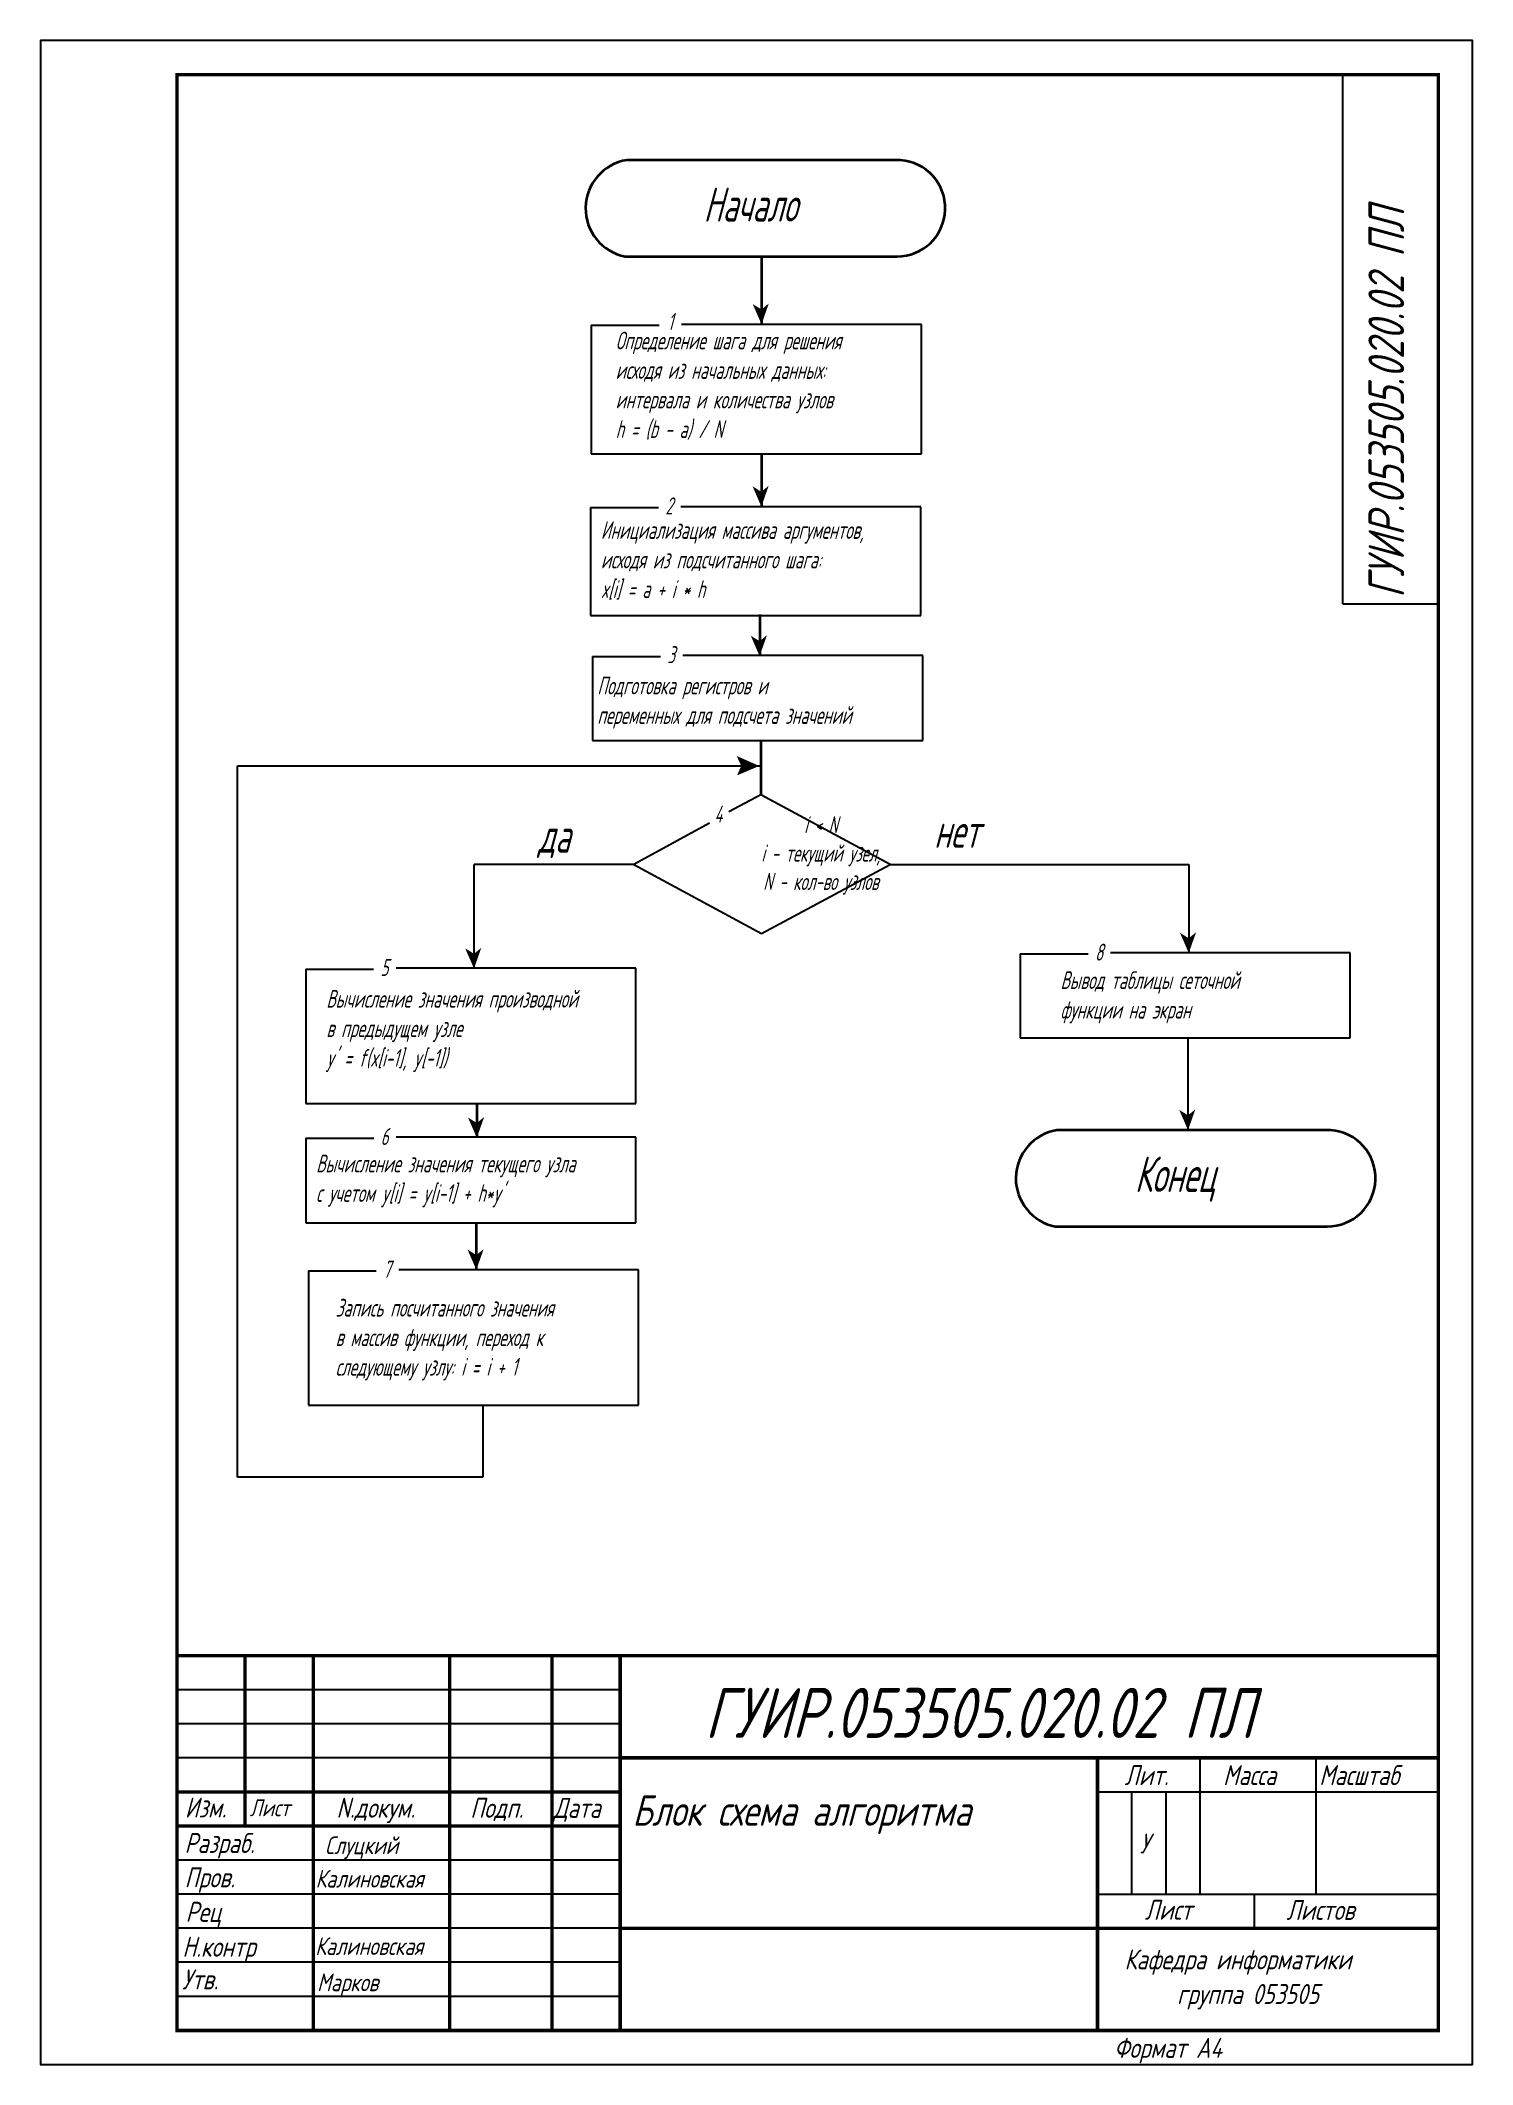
# Model space of a CAD drawing. Header units: millimetres. Extents: x -394 to 323, y 980 to 1397.
# Drawn here: x 113.1 to 323.1, y 1099.5 to 1396.5 of the extents above; entities outside this region: 1.
import ezdxf

# ---------------------------------------------------------------- set-up
doc = ezdxf.new("R2010")
doc.units = ezdxf.units.MM
doc.layers.add('Sensor', color=7, linetype='Continuous')
for name, color, linetype, lineweight in [('Линии', 7, 'Continuous', 20), ('Размер', 3, 'Continuous', 20), ('Текст', 7, 'Continuous', 25)]:
    doc.layers.add(name, color=color, linetype=linetype, lineweight=lineweight)
doc.styles.add('Размерный', font='romans.shx', dxfattribs={"width": 0.6, "oblique": 15, "height": 300})
doc.styles.add('стиль1', font='romans.shx', dxfattribs={"width": 0.75, "oblique": 15, "height": 3.5})

msp = doc.modelspace()

# ---------------------------------------------------------------- hatches: boundary and pattern name
at = {"layer": 'Размер', "linetype": 'ByBlock', "lineweight": 25, "ltscale": 8}
h = msp.add_hatch(color=7, dxfattribs=at)
h.dxf.hatch_style = 1
h.paths.add_polyline_path([(218.86, 1357.04), (217.57, 1357.83), (218.86, 1354.87)])
h.paths.add_polyline_path([(219.93, 1357.92), (218.86, 1357.04), (218.86, 1354.87)])
h = msp.add_hatch(color=7, dxfattribs=at)
h.dxf.hatch_style = 1
h.paths.add_polyline_path([(218.84, 1330.29), (217.55, 1331.09), (218.84, 1328.12)])
h.paths.add_polyline_path([(219.91, 1331.17), (218.84, 1330.29), (218.84, 1328.12)])
h = msp.add_hatch(color=7, dxfattribs=at)
h.dxf.hatch_style = 1
h.paths.add_polyline_path([(218.58, 1308.37), (217.29, 1309.16), (218.58, 1306.19)])
h.paths.add_polyline_path([(219.66, 1309.24), (218.58, 1308.37), (218.58, 1306.19)])
h = msp.add_hatch(color=7, dxfattribs=at)
h.dxf.hatch_style = 1
h.paths.add_polyline_path([(215.88, 1290.06), (215.28, 1288.68), (218.54, 1290.06)])
h.paths.add_polyline_path([(215.23, 1291.52), (215.88, 1290.06), (218.54, 1290.06)])
h = msp.add_hatch(color=7, dxfattribs=at)
h.dxf.hatch_style = 1
h.paths.add_polyline_path([(281.52, 1264.78), (280.23, 1265.57), (281.52, 1262.61)])
h.paths.add_polyline_path([(282.59, 1265.66), (281.52, 1264.78), (281.52, 1262.61)])
h = msp.add_hatch(color=7, dxfattribs=at)
h.dxf.hatch_style = 1
h.paths.add_polyline_path([(176.7, 1262.5), (175.41, 1263.29), (176.7, 1260.33)])
h.paths.add_polyline_path([(177.77, 1263.38), (176.7, 1262.5), (176.7, 1260.33)])
h = msp.add_hatch(color=7, dxfattribs=at)
h.dxf.hatch_style = 1
h.paths.add_polyline_path([(177.11, 1237.67), (175.82, 1238.47), (177.11, 1235.5)])
h.paths.add_polyline_path([(178.19, 1238.55), (177.11, 1237.67), (177.11, 1235.5)])
h = msp.add_hatch(color=7, dxfattribs=at)
h.dxf.hatch_style = 1
h.paths.add_polyline_path([(281.41, 1238.79), (280.12, 1239.59), (281.41, 1236.62)])
h.paths.add_polyline_path([(282.48, 1239.67), (281.41, 1238.79), (281.41, 1236.62)])
h = msp.add_hatch(color=7, dxfattribs=at)
h.dxf.hatch_style = 1
h.paths.add_polyline_path([(177.04, 1218.29), (175.75, 1219.09), (177.04, 1216.12)])
h.paths.add_polyline_path([(178.11, 1219.17), (177.04, 1218.29), (177.04, 1216.12)])

# ---------------------------------------------------------------- linework, layer by layer
for p, q in [((193.88, 1354.74), (193.88, 1335.86)), ((193.88, 1354.74), (203.83, 1354.74)), ((242.3, 1354.86), (207.12, 1354.86)), ((242.3, 1335.86), (242.3, 1354.86)), ((193.88, 1335.86), (242.3, 1335.86)), ((193.8, 1327.98), (193.8, 1312.14)), ((193.8, 1327.98), (203.75, 1327.98)), ((242.21, 1328.1), (207.03, 1328.1)), ((242.21, 1312.14), (242.21, 1328.1)), ((193.8, 1312.14), (242.21, 1312.14)), ((194.09, 1306.14), (194.09, 1293.81)), ((194.09, 1306.14), (204.04, 1306.14)), ((242.51, 1306.27), (207.33, 1306.27)), ((242.51, 1293.81), (242.51, 1306.27)), ((194.09, 1293.81), (242.51, 1293.81)), ((142.03, 1185.69), (142.03, 1290.08)), ((142.03, 1290.08), (218.76, 1290.08)), ((218.76, 1285.82), (214.07, 1283.31)), ((237.72, 1275.59), (218.76, 1285.82)), ((211.23, 1281.66), (200.16, 1275.59)), ((200.16, 1275.59), (176.71, 1275.59)), ((176.74, 1260.51), (176.71, 1275.59)), ((200.16, 1275.59), (218.87, 1265.49)), ((218.87, 1265.49), (237.72, 1275.59)), ((237.72, 1275.59), (281.54, 1275.59)), ((281.55, 1275.58), (281.55, 1262.69)), ((256.8, 1262.5), (256.8, 1250.17)), ((256.8, 1262.5), (266.75, 1262.5)), ((305.21, 1262.62), (270.03, 1262.62)), ((305.21, 1250.17), (305.21, 1262.62)), ((152.04, 1260.25), (152.04, 1240.51)), ((152.04, 1260.25), (161.98, 1260.25)), ((200.45, 1260.37), (165.27, 1260.37)), ((200.45, 1240.51), (200.45, 1260.37)), ((256.8, 1250.17), (305.21, 1250.17)), ((281.4, 1250.17), (281.4, 1236.62)), ((152.04, 1240.51), (200.45, 1240.51)), ((200.45, 1235.57), (165.27, 1235.57)), ((200.45, 1223.03), (200.45, 1235.57)), ((152.04, 1235.44), (152.04, 1223.03)), ((152.04, 1235.44), (161.99, 1235.44)), ((152.04, 1223.03), (200.45, 1223.03)), ((152.42, 1215.98), (152.42, 1196.24)), ((152.42, 1215.98), (162.37, 1215.98)), ((200.83, 1216.11), (165.65, 1216.11)), ((200.83, 1196.24), (200.83, 1216.11)), ((152.42, 1196.24), (200.83, 1196.24)), ((177.97, 1196.18), (177.97, 1185.69)), ((177.97, 1185.69), (142.03, 1185.69)), ((198.13, 1154.51), (133.13, 1154.51)), ((198.13, 1149.51), (133.13, 1149.51)), ((198.13, 1144.51), (133.13, 1144.51)), ((283.13, 1144.51), (283.13, 1139.51)), ((300.13, 1144.51), (300.13, 1139.51)), ((268.13, 1139.51), (318.13, 1139.51)), ((273.13, 1139.51), (273.13, 1124.51)), ((278.13, 1139.51), (278.13, 1124.51)), ((283.13, 1139.51), (283.13, 1124.51)), ((300.13, 1139.51), (300.13, 1124.51)), ((198.13, 1129.51), (133.13, 1129.51)), ((198.13, 1124.51), (133.13, 1124.51)), ((268.13, 1124.51), (318.13, 1124.51)), ((291.13, 1124.51), (291.13, 1119.51)), ((198.13, 1119.51), (133.13, 1119.51)), ((198.13, 1114.51), (133.13, 1114.51)), ((198.13, 1109.51), (133.13, 1109.51))]:
    msp.add_line(p, q)
at = {"const_width": 0.5}
for points in [[(318.13, 1159.51), (133.13, 1159.51), (133.13, 1104.51)], [(143.13, 1159.51), (143.13, 1134.51)], [(153.13, 1159.51), (153.13, 1104.51)], [(173.13, 1104.51), (173.13, 1159.51)], [(188.13, 1159.51), (188.13, 1104.51)], [(198.13, 1104.51), (198.13, 1159.51)], [(318.13, 1144.51), (198.13, 1144.51)], [(268.13, 1104.51), (268.13, 1144.51)], [(198.13, 1139.51), (133.13, 1139.51)], [(198.13, 1134.51), (133.13, 1134.51)], [(318.13, 1119.51), (198.13, 1119.51)]]:
    msp.add_lwpolyline(points, dxfattribs=at)
msp.add_lwpolyline([(-394.34, 993.94), (-345.33, 993.94), (-345.35, 979.96), (-394.37, 979.96)], close=True)
at = {"layer": 'Sensor'}
for q in [(304.13, 1391.51), (318.13, 1313.87)]:
    msp.add_line((304.13, 1313.87), q, dxfattribs=at)
at = {"layer": 'Линии'}
msp.add_line((133.13, 1376.51), (133.13, 1368.51), dxfattribs=at)
at = {"layer": 'Размер', "color": 7, "linetype": 'ByBlock', "lineweight": 35, "ltscale": 8}
for p, q in [((213.16, 1378.96), (199.09, 1378.96)), ((239.24, 1378.96), (213.16, 1378.96)), ((198.86, 1364.82), (238.71, 1364.82)), ((218.85, 1364.82), (218.85, 1355.01)), ((218.85, 1335.89), (218.85, 1328.26)), ((218.6, 1312.27), (218.6, 1306.24)), ((218.76, 1293.8), (218.76, 1285.82)), ((177.09, 1240.51), (177.09, 1235.51)), ((276.25, 1236.62), (262.19, 1236.62)), ((302.33, 1236.62), (276.25, 1236.62)), ((177.01, 1222.97), (177.01, 1216.11)), ((261.95, 1222.47), (301.81, 1222.47))]:
    msp.add_line(p, q, dxfattribs=at)
for centre, radius, start, end in [((200.25, 1371.87), 7.19, 99.2953, 258.8067), ((238.73, 1371.9), 7.08, 269.8527, 85.9277), ((263.35, 1229.53), 7.19, 99.2953, 258.8067), ((301.83, 1229.56), 7.08, 269.8527, 85.9277)]:
    msp.add_arc(centre, radius, start, end, dxfattribs=at)
at = {"layer": 'Текст'}
msp.add_lwpolyline([(113.13, 1389.51), (113.13, 1099.51), (323.13, 1099.51), (323.13, 1396.51), (113.13, 1396.51)], close=True, dxfattribs=at)
at = {"layer": 'Текст', "const_width": 0.5}
msp.add_lwpolyline([(133.13, 1104.51), (133.13, 1391.51), (318.13, 1391.51), (318.13, 1104.51)], close=True, dxfattribs=at)

# ---------------------------------------------------------------- texts
at = {"layer": 'Sensor', "style": 'стиль1', "oblique": 15, "width": 0.75}
msp.add_text('ГУИР.053505.020.02 ПЛ ', height=5.2255, rotation=90, dxfattribs=at).set_placement((313.09, 1314.69))
at = {"layer": 'Размер', "color": 7, "linetype": 'ByBlock', "lineweight": 35, "ltscale": 8, "attachment_point": 1, "style": 'Размерный'}
for s, insert, char_height in [('{\\Fromans|c204;Начало }', (210.36, 1374.94), 5), ('{\\Fromans|c204;1}', (205.1, 1356.52), 2.5), ('\\pxql;{\\Fromans|c204;Определение шага для решения^Jисходя из начальных данных: ^Jинтервала и количества узлов}^Jh = (b - a) / N', (197.47, 1353.79), 2.6), ('{\\Fromans|c204;2}', (204.76, 1329.47), 2.5), ('\\pxql;{\\Fromans|c204;Инициализация массива аргументов, }^J{\\Fromans|c204;исходя из подсчитанного шага}: ^Jx[i] = a + i * h', (195.3, 1325.98), 2.6), ('{\\Fromans|c204;3}', (205.05, 1307.64), 2.5), ('\\pxql;{\\Fromans|c204;Подготовка регистров и \\Pпеременных для подсчета значений}', (194.78, 1303.16), 2.6), ('{\\Fromans|c204;4}', (211.94, 1284.25), 2.5), ('{\\Fromans|c204;да}', (186.07, 1282.34), 5), ('\\pxqc;i < N^Ji - {\\Fromans|c204;текущий узел,^J}N - {\\Fromans|c204;кол-во узлов}', (218.83, 1282.69), 2.5), ('нет', (244.17, 1283.05), 5), ('8', (267.76, 1263.99), 2.5), ('{\\Fromans|c204;5}', (162.99, 1261.74), 2.5), ('\\pxql;{\\Fromans|c204;Вывод таблицы сеточной \\Pфункции на экран }', (262.7, 1259.93), 2.6), ("{\\Fromans|c204;Вычисление значения производной^Jв предыдущем узле }\\Py' = f(x[i-1], y[-1])", (155.04, 1257.2), 2.6), ('{\\Fromans|c204;6}', (163, 1236.93), 2.5), ("\\pxql;{\\Fromans|c204;Вычисление значения текущего узла ^Jс учетом }y[i] = y[i-1] + h*y'", (153.54, 1233.02), 2.6), ('{\\Fromans|c204;Конец}', (273.59, 1232.77), 5.2255), ('{\\Fromans|c204;7}', (163.38, 1217.47), 2.5)]:
    msp.add_mtext(s, dxfattribs=dict(at, insert=insert, char_height=char_height))
at = {"layer": 'Размер', "color": 7, "linetype": 'ByBlock', "lineweight": 35, "ltscale": 8, "insert": (156.4, 1211.86), "char_height": 2.6, "width": 53.2975, "attachment_point": 1, "style": 'Размерный'}
msp.add_mtext('\\pxql;{\\Fromans|c204;Запись посчитанного значения ^Jв массив функции, переход к }^J{\\Fromans|c204;следующему узлу}: i = i + 1', dxfattribs=at)
at = {"layer": 'Текст', "style": 'стиль1', "oblique": 15, "width": 0.75}
for s, height, p in [('ГУИР.053505.020.02 ПЛ ', 7.3365, (210.54, 1147.44)), ('Масштаб', 2.935, (300.65, 1140.51)), ('Лит.', 2.935, (272.11, 1140.51)), ('Масса', 2.935, (286.55, 1140.51)), ('Изм.', 2.935, (134.3, 1135.76)), ('Лист', 2.5, (143.81, 1135.94)), ('N.докум.', 2.935, (156.53, 1135.73)), ('Подп.', 2.935, (176.15, 1135.71)), ('Дата', 2.935, (188.35, 1135.71)), ('Блок схема алгоритма', 4.5, (199.92, 1134.54)), ('Разраб.', 2.935, (134.25, 1130.55)), ('У', 2.93, (274.34, 1130.47)), ('Пров.', 2.935, (134.26, 1125.51)), ('Рец', 2.935, (134.41, 1120.45)), ('Лист ', 2.935, (275.07, 1120.75)), ('Листов ', 2.935, (295.84, 1120.73)), ('Н.контр', 2.935, (133.93, 1115.33)), ('Утв.', 2.935, (133.9, 1110.53)), ('Формат А4', 2.935, (270.55, 1100.49))]:
    msp.add_text(s, height=height, dxfattribs=at).set_placement(p)
at = {"layer": 'Текст', "color": 7, "style": 'стиль1', "oblique": 15, "width": 0.75}
for s, height, p in [('Слуцкий', 2.6, (154.84, 1130.38)), ('Калиновская', 2.6, (153.47, 1125.48)), ('Калиновская', 2.6, (153.42, 1115.59)), ('Кафедра информатики', 2.9346, (272.09, 1113.47)), ('Марков', 2.6, (153.69, 1110.27)), ('группа 053505', 2.9346, (279.8, 1108.39))]:
    msp.add_text(s, height=height, dxfattribs=at).set_placement(p)

doc.saveas('drawing.dxf')
